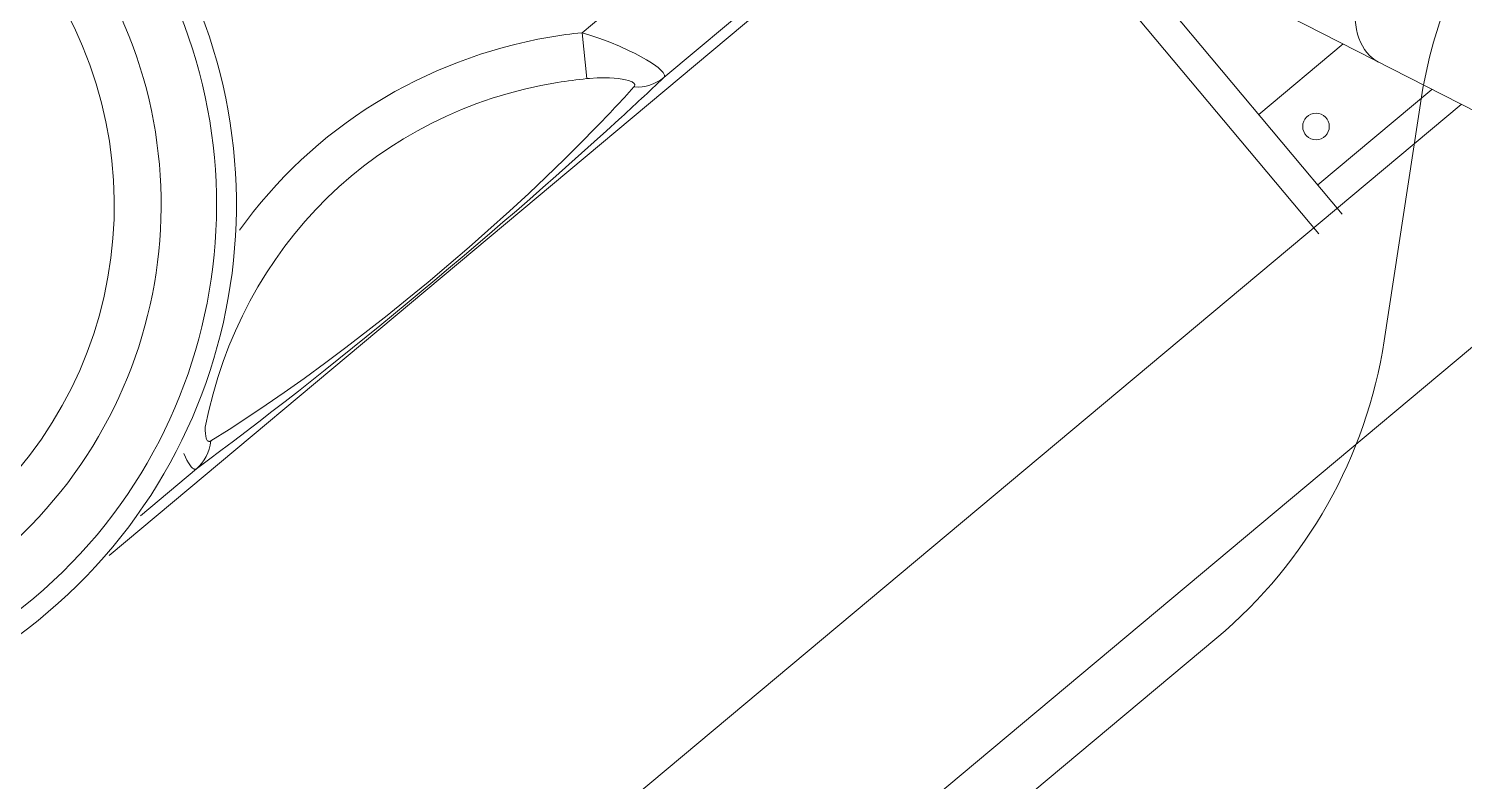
# Model space of a CAD drawing. Header units: metres. Extents: x 2999 to 3109, y 1752 to 1796.
# Drawn here: x 3007.923 to 3008.2202, y 1761.9989 to 1762.1547 of the extents above; entities that cross this region are included whole.
import ezdxf

# ---------------------------------------------------------------- set-up
doc = ezdxf.new("R2010")
doc.units = ezdxf.units.M
doc.layers.add('PAREDES', color=7, linetype='Continuous')

msp = doc.modelspace()

# ---------------------------------------------------------------- linework, layer by layer
at = {"layer": 'PAREDES', "color": 253, "lineweight": 0}
for p, q in [((3008.12076814524, 1762.204806247155), (3008.194890342112, 1762.116264137701)), ((3008.037545866559, 1762.153845871021), (3008.092697171411, 1762.200014811163)), ((3008.117627175498, 1762.198666033569), (3008.190021349955, 1762.112188106562)), ((3008.05448538802, 1762.144560353328), (3008.104247248945, 1762.18621761081)), ((3008.105633474513, 1762.184561705546), (3007.93963836133, 1762.045601845663)), ((3008.161141598841, 1762.168831989974), (3008.443909917727, 1762.024344238277)), ((3008.039134366664, 1762.153352247837), (3008.037545866559, 1762.153845871021)), ((3008.037545866559, 1762.153845871021), (3008.03855069953, 1762.144326130257)), ((3008.041233836869, 1762.152636792656), (3008.039134366664, 1762.153352247837)), ((3008.043292569454, 1762.151862937199), (3008.041233836869, 1762.152636792656)), ((3008.0452853571, 1762.151040801544), (3008.043292569454, 1762.151862937199)), ((3008.047182352367, 1762.150183635869), (3008.0452853571, 1762.151040801544)), ((3008.048521148714, 1762.149527868445), (3008.047182352367, 1762.150183635869)), ((3008.049769820714, 1762.148870401417), (3008.048521148714, 1762.149527868445)), ((3008.195053582281, 1762.151502125718), (3008.177613369267, 1762.136902214892)), ((3008.195053582281, 1762.151502125718), (3008.177613369267, 1762.136902214892)), ((3008.050911023012, 1762.148220722903), (3008.049769820714, 1762.148870401417)), ((3008.051926973599, 1762.147589199189), (3008.050911023012, 1762.148220722903)), ((3008.052800389752, 1762.146986574737), (3008.051926973599, 1762.147589199189)), ((3008.053295610557, 1762.146606143552), (3008.052800389752, 1762.146986574737)), ((3008.053716369317, 1762.146246307884), (3008.053295610557, 1762.146606143552)), ((3008.054059320191, 1762.145909768974), (3008.053716369317, 1762.146246307884)), ((3008.039095832698, 1762.144376774559), (3008.03855069953, 1762.144326130257)), ((3008.040703446317, 1762.144480781475), (3008.039095832698, 1762.144376774559)), ((3008.042250806669, 1762.14451182182), (3008.040703446317, 1762.144480781475)), ((3008.043235170463, 1762.14449183005), (3008.042250806669, 1762.14451182182)), ((3008.044170485543, 1762.144439672637), (3008.043235170463, 1762.14449183005)), ((3008.045045530127, 1762.144356203559), (3008.044170485543, 1762.144439672637)), ((3008.045848053574, 1762.144242828352), (3008.045045530127, 1762.144356203559)), ((3008.046565176755, 1762.144101560681), (3008.045848053574, 1762.144242828352)), ((3008.047183757323, 1762.143935049539), (3008.046565176755, 1762.144101560681)), ((3008.047691254263, 1762.143746556761), (3008.047183757323, 1762.143935049539)), ((3008.047899820726, 1762.143645221291), (3008.047691254263, 1762.143746556761)), ((3008.048076669836, 1762.1435398302), (3008.047899820726, 1762.143645221291)), ((3008.048220833403, 1762.143430886337), (3008.048076669836, 1762.1435398302)), ((3008.048331569885, 1762.143318883291), (3008.048220833403, 1762.143430886337)), ((3008.048408354587, 1762.143204317093), (3008.048331569885, 1762.143318883291)), ((3008.04845090606, 1762.143087678456), (3008.048408354587, 1762.143204317093)), ((3008.048459188134, 1762.142969414687), (3008.04845090606, 1762.143087678456)), ((3008.054321922968, 1762.145598907523), (3008.054059320191, 1762.145909768974)), ((3008.05450248428, 1762.145315698788), (3008.054321922968, 1762.145598907523)), ((3008.05448538217, 1762.144560348431), (3008.054548718079, 1762.144645178672)), ((3008.054561719349, 1762.145184978473), (3008.05450248428, 1762.145315698788)), ((3008.054548718079, 1762.144645178672), (3008.054592098602, 1762.144737729955)), ((3008.054600212292, 1762.145061718574), (3008.054561719349, 1762.145184978473)), ((3008.054592098602, 1762.144737729955), (3008.054615271656, 1762.144838030041)), ((3008.054618028279, 1762.144946043295), (3008.054600212292, 1762.145061718574)), ((3008.054615271656, 1762.144838030041), (3008.054618028279, 1762.144946043295)), ((3008.048281589531, 1762.142608880796), (3008.048373989497, 1762.142729662987)), ((3008.048373989497, 1762.142729662987), (3008.04843340108, 1762.142849952133)), ((3008.04843340108, 1762.142849952133), (3008.048459188134, 1762.142969414687)), ((3008.1898093687, 1762.122333576045), (3008.213433602011, 1762.14211038149)), ((3008.1898093687, 1762.122333576045), (3008.213433602011, 1762.14211038149)), ((3008.037287086326, 1762.131009536159), (3008.040335398285, 1762.134112465872)), ((3008.03389058587, 1762.127636356363), (3008.037287086326, 1762.131009536159)), ((3008.030072660013, 1762.123939825394), (3008.03389058587, 1762.127636356363)), ((3008.026503938503, 1762.120567140942), (3008.030072660013, 1762.123939825394)), ((3008.022521412864, 1762.116889813067), (3008.026503938503, 1762.120567140942)), ((3008.018067794541, 1762.112877543906), (3008.022521412864, 1762.116889813067)), ((3008.014159512631, 1762.10943811991), (3008.018067794541, 1762.112877543906)), ((3008.009991047915, 1762.105849449674), (3008.014159512631, 1762.10943811991)), ((3008.00566979045, 1762.102212647088), (3008.009991047915, 1762.105849449674)), ((3008.001350130977, 1762.098659515982), (3008.00566979045, 1762.102212647088)), ((3007.997176449288, 1762.095303092136), (3008.001350130977, 1762.098659515982)), ((3007.993234569687, 1762.092201591477), (3007.997176449288, 1762.095303092136)), ((3007.98867692771, 1762.08869859484), (3007.993234569687, 1762.092201591477)), ((3007.984522373071, 1762.085583742641), (3007.98867692771, 1762.08869859484)), ((3007.979999919935, 1762.082279826435), (3007.984522373071, 1762.085583742641)), ((3007.975904652845, 1762.079368498206), (3007.979999919935, 1762.082279826435)), ((3007.972165845819, 1762.076780222576), (3007.975904652845, 1762.079368498206)), ((3007.968182045196, 1762.074099324219), (3007.972165845819, 1762.076780222576)), ((3007.959549762724, 1762.072157700947), (3007.959551880556, 1762.071472109047)), ((3007.960727504412, 1762.069314525563), (3007.964540134154, 1762.071722137038)), ((3007.964540134154, 1762.071722137038), (3007.968182045196, 1762.074099324219)), ((3007.959551880556, 1762.071472109047), (3007.959589204967, 1762.070860266152)), ((3007.959589204967, 1762.070860266152), (3007.959661143899, 1762.070332233257)), ((3007.959661143899, 1762.070332233257), (3007.959766585517, 1762.069897248188)), ((3007.959766585517, 1762.069897248188), (3007.959831398685, 1762.069717130875)), ((3007.959831398685, 1762.069717130875), (3007.959903964224, 1762.069563034643)), ((3007.959903964224, 1762.069563034643), (3007.959984021777, 1762.069435627056)), ((3007.959984021777, 1762.069435627056), (3007.96007127221, 1762.069335443725)), ((3007.96007127221, 1762.069335443725), (3007.960165406996, 1762.069262853198)), ((3007.960165406996, 1762.069262853198), (3007.96026608869, 1762.069218050574)), ((3007.96026608869, 1762.069218050574), (3007.960372977325, 1762.069201049742)), ((3007.960372977325, 1762.069201049742), (3007.960485731361, 1762.069211694132)), ((3007.960485731361, 1762.069211694132), (3007.96060401449, 1762.069249672357)), ((3007.96060401449, 1762.069249672357), (3007.960727504412, 1762.069314525563)), ((3007.955136961999, 1762.066712548975), (3007.955451480682, 1762.065996904666)), ((3007.955451480682, 1762.065996904666), (3007.955761841399, 1762.065360789872)), ((3007.946134291619, 1762.053856154161), (3007.957715074325, 1762.06355079834)), ((3007.955761841399, 1762.065360789872), (3007.956065342999, 1762.064809962804)), ((3007.956065342999, 1762.064809962804), (3007.956359394497, 1762.064349408276)), ((3007.956359394497, 1762.064349408276), (3007.956641578934, 1762.063983172267)), ((3007.956641578934, 1762.063983172267), (3007.956777525274, 1762.063836395924)), ((3007.956777525274, 1762.063836395924), (3007.956909718195, 1762.063714207244)), ((3007.956909718195, 1762.063714207244), (3007.957037926771, 1762.06361678105)), ((3007.957037926771, 1762.06361678105), (3007.957161968166, 1762.063544193125)), ((3007.957161968166, 1762.063544193125), (3007.957281681237, 1762.063496427967)), ((3007.957281681237, 1762.063496427967), (3007.957396940144, 1762.063473410077)), ((3007.957396940144, 1762.063473410077), (3007.957507639786, 1762.063474961925)), ((3007.957507639786, 1762.063474961925), (3007.95761370057, 1762.063500857685)), ((3007.95761370057, 1762.063500857685), (3007.957715074325, 1762.06355079834))]:
    msp.add_line(p, q, dxfattribs=at)
for points in [[(3008.083307850613, 1761.544300127544, -0.2346582876404976), (3007.925133162285, 1761.759266432766, -0.2724958945793168), (3007.959442696831, 1761.853194683326), (3008.16892830914, 1762.028563599821, 0.181631847813923), (3008.203581061533, 1762.090078862718), (3008.211600945273, 1762.142362222661, -0.2287867366479341), (3008.270719393946, 1762.222654907957), (3008.456475695666, 1762.332783742844, -0.2933850769830161), (3008.609810984076, 1762.305426634559, -0.1403447976405282), (3008.775789192375, 1762.107158621648, -0.2933837954723123), (3008.775745832841, 1761.951402016121), (3008.634657238219, 1761.787915709681, -0.2287867366479265), (3008.545216904377, 1761.743843802894), (3008.533636110218, 1761.744129072794)], [(3008.082050667339, 1761.545831748159), (3007.935199289639, 1761.721251950296, -0.431665861156817), (3007.955114278906, 1761.917666792241), (3008.219511704601, 1762.139004618506)], [(3008.02629786285, 1761.674744221539), (3007.965633147533, 1761.747210798224, -0.4350229452934887), (3007.980085758143, 1761.886406367903), (3008.255307028306, 1762.116805274094)]]:
    msp.add_lwpolyline(points, format="xyb", dxfattribs=at)
msp.add_circle((3008.189462147476, 1762.134432105771), 0.0027499529221065, dxfattribs=at)
msp.add_circle((3008.189462147476, 1762.134432105771), 0.0027499529221065, dxfattribs=at)
for centre, radius, start, end in [((3007.855377524932, 1762.118191683077), 0.1106278928691809, 44.7376077030523, 35.13000670908143), ((3007.855377524932, 1762.118191683077), 0.1065140630614365, 42.40500729564052, 37.45471135839527), ((3007.855377524933, 1762.118191683076), 0.09504871918539036, 42.70328631401249, 37.15541433135161), ((3007.855377524933, 1762.118191683076), 0.08535809681521941, 43.01796121540855, 36.83966490300202), ((3008.048430733129, 1762.050661264586), 0.1037571119719415, 96.02181663850996, 99.75781979269799), ((3008.047849642176, 1762.051088948044), 0.09369972799725496, 95.69552439119144, 99.45156882348063), ((3007.533300292509, 1762.694624195889), 0.7577629673977708, 312.4894371293333, 313.4557926708584), ((3007.822975766636, 1762.345415716251), 0.3031398909548361, 315.8094483957598, 318.008346305525)]:
    msp.add_arc(centre, radius, start, end, dxfattribs=at)
for centre, major_axis, ratio, start_param, end_param in [((3008.211042475223, 1762.164724694067), (-0.008667222225070843, -0.01696210114159447), 0.6108471972386795, 3.141592741012573, 6.283185482025146), ((3008.055190768914, 1762.045414224391), (-0.07172449248521588, 0.08567910980054205), 0.9396883804064664, 5.783189296722412, 6.519431591033936), ((3008.055190276838, 1762.045414767626), (0.06361780544978257, -0.08019177758568842), 0.92014592048524, 2.665523607488399, 3.80910488804743), ((3008.048068674923, 1762.152225460721), (-0.006881265410223652, 0.007255669386288278), 0.9210059090619954, 2.363741874694824, 3.074351072311401), ((3008.001656025101, 1762.109364166521), (-0.08051092472502469, -0.06739827156629576), 0.08249751171770602, 0.9260761737823486, 2.070800304412842), ((3007.951298364153, 1762.07121590818), (-0.005931841175990271, 0.00805045605883348), 0.9210075378417969, 3.2088463306427, 3.919453859329224)]:
    msp.add_ellipse(centre, major_axis=major_axis, ratio=ratio, start_param=start_param, end_param=end_param, dxfattribs=at)

doc.saveas('drawing.dxf')
